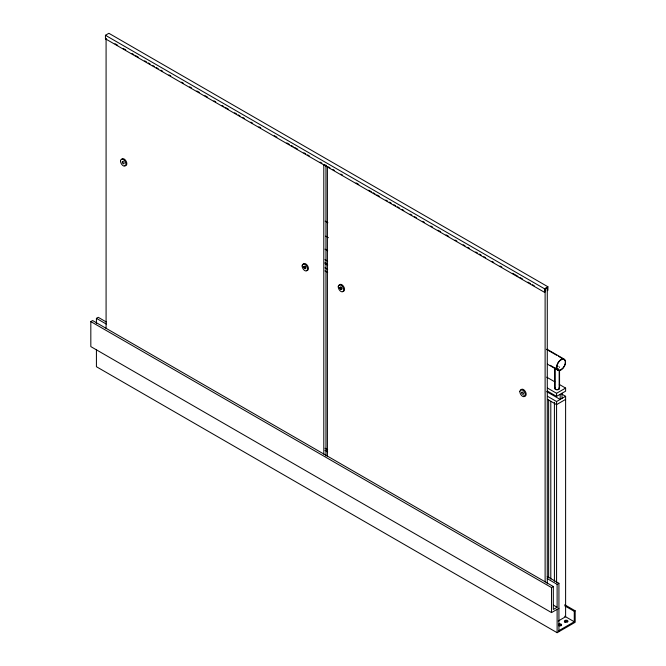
<?xml version="1.0" encoding="UTF-8"?>
<svg xmlns="http://www.w3.org/2000/svg" width="666" height="666" viewBox="0 0 666 666"><rect width="100%" height="100%" fill="white"/><g stroke="black" fill="none" stroke-linecap="round" stroke-linejoin="round"><path stroke-width="1" d="M105.453 35.281L108.883 33.3L547.91 286.771L547.91 290.318L547.369 290.634L547.369 287.712L545.029 289.069L545.029 291.983L544.48 292.299L105.453 38.828L105.453 35.281L544.48 288.753L547.91 286.771M105.453 38.828L105.994 38.511M558.924 608.308L551.523 612.587L90.826 346.603L90.826 321.586L92.632 320.546L553.329 586.53L553.329 609.457L557.117 607.267L557.117 584.34L547.219 578.621M96.42 323.343L96.42 318.356L98.227 317.316L106.327 321.994M547.569 388.087L556.576 393.29L565.609 388.078L565.609 391.167L556.576 396.378L547.569 391.175M547.569 396.32L556.576 401.523L565.609 396.312L565.609 616.758L558.216 621.02M565.609 399.4L556.576 404.612L547.569 399.409M90.826 321.586L551.523 587.57L553.329 586.53M557.117 584.34L558.924 583.299L558.924 631.659M564.685 605.802L574.267 611.33L575.174 610.814L575.174 622.277L557.117 632.7L96.42 366.716L96.42 349.467M558.924 630.619L574.267 621.753L574.267 611.33M558.333 368.764L557.117 368.781M557.65 368.681L557.117 368.631M555.91 368.431L555.019 367.923M114.985 43.706L117.691 45.263M123.085 48.377L125.782 49.942M132.084 53.571L133.883 54.612M135.681 55.653L138.378 57.209M144.68 60.847L146.478 61.888M148.277 62.92L150.075 63.961M152.772 65.518L154.57 66.558M156.368 67.599L158.175 68.64M160.872 70.196L162.671 71.237M168.964 74.867L170.771 75.907M181.56 82.143L183.358 83.183M189.66 86.813L191.458 87.854M196.853 90.976L199.559 92.532M204.953 95.646L207.65 97.203M213.953 100.841L215.751 101.881M222.044 105.519L223.843 106.552M225.649 107.592L228.346 109.149M234.64 112.787L236.438 113.828M238.245 114.868L240.043 115.901M242.74 117.466L244.539 118.498M250.841 122.136L252.639 123.177M258.932 126.815L260.731 127.847M274.226 135.639L276.923 137.196M286.821 142.915L289.519 144.472M291.325 145.513L293.123 146.553M294.921 147.586L297.619 149.142M303.912 152.78L305.719 153.821M307.517 154.862L309.315 155.902M320.113 162.129L321.911 163.17M324.608 164.727L326.407 165.767M328.205 166.808L330.003 167.849M332.709 169.405L334.507 170.446M340.801 174.076L342.599 175.116M356.094 182.909L358.799 184.465M368.689 190.176L371.395 191.741M373.193 192.774L374.991 193.814M376.79 194.855L379.487 196.412M385.789 200.05L387.587 201.09M389.385 202.123L391.183 203.163M393.881 204.72L395.679 205.761M397.477 206.801L399.284 207.842M401.981 209.399L403.779 210.439M410.073 214.069L411.879 215.11M414.577 216.666L416.375 217.707M422.669 221.345L424.467 222.386M430.769 226.024L432.567 227.056M437.962 230.178L440.667 231.735M446.062 234.848L448.759 236.405M455.061 240.043L456.859 241.084M463.153 244.722L464.96 245.754M467.657 247.319L469.455 248.351M475.749 251.989L477.547 253.03M479.353 254.071L481.152 255.103M483.849 256.668L485.647 257.7M491.949 261.338L493.747 262.379M500.041 266.017L501.839 267.049M512.637 273.285L518.031 276.407M519.838 277.439L522.535 279.004M527.93 282.118L530.627 283.674M532.434 284.715L534.232 285.756M325.175 221.154L327.88 222.71M546.861 349.142L563.985 359.024M546.686 349.483L556.601 355.203M558.399 356.243L563.811 359.365M550.266 365.343L558.374 370.03M325.707 236.139L328.405 237.695M547.385 364.127L558.2 370.371M325 249.167L327.697 250.732M546.678 377.156L554.795 381.834M559.298 384.44L565.609 388.078M562.004 394.23L565.609 396.312M324.983 259.582L327.689 261.147M324.983 262.67L327.689 264.227M324.991 263.644L327.689 265.21M546.669 391.633L560.189 399.442L560.189 394.297M324.983 267.815L327.689 269.372M324.983 270.904L327.689 272.461M324.975 448.226L327.68 449.783M547.227 576.54L558.924 583.299M96.42 318.356L106.319 324.076M324.975 450.308L327.672 451.864M564.718 604.778L575.174 610.814M553.521 605.194L557.117 607.267M564.685 616.225L574.267 621.753M559.465 366.949L559.548 367.382M561.996 393.256L561.996 398.401M559.548 370.388L559.548 388.395M559.165 370.429L559.165 388.395M557.117 609.357L557.117 632.7M556.576 393.29L556.576 396.378M556.576 401.523L556.576 582.442M555.078 368.448L555.078 388.395M554.695 368.381L554.695 388.395M554.412 402.314L554.412 581.193M551.523 587.57L551.523 612.587M550.799 401.273L550.799 579.112M548.634 400.025L548.634 577.863M547.285 287.762L547.285 583.824M545.113 289.011L545.113 581.959M544.48 288.753L544.48 292.299M327.406 166.433L327.406 456.26M325.957 165.176L325.957 456.043M323.793 164.352L323.793 454.179M106.085 38.661L106.085 328.48M121.786 159.216A3.829 2.214 60 0 1 126.282 161.472A3.829 2.214 60 0 1 124.833 165.559M520.837 390.359A3.829 2.214 60 0 1 523.926 389.868A3.829 2.214 60 0 1 526.148 394.505A3.829 2.214 60 0 1 523.451 395.804M339.227 285.506A3.829 2.214 60 0 1 343.498 286.297A3.829 2.214 60 0 1 343.198 291.317M303.122 264.66A3.829 2.214 60 0 1 307.659 265.876A3.829 2.214 60 0 1 306.443 270.404M559.09 388.087A2.04 1.182 0 0 1 557.65 389.535A2.04 1.182 0 0 1 555.144 388.703M559.224 387.695A2.423 1.399 0 0 1 557.117 389.793A2.423 1.399 0 0 1 555.019 387.695M557.65 366.233A1.998 1.382 -12.4 0 1 558.141 366.317M558.566 624.15A1.79 1.032 0 0 1 561.088 624.15A1.79 1.032 0 0 1 561.088 625.615A1.79 1.032 0 0 1 558.566 625.615M564.443 621.969A1.79 1.032 0 0 1 565.992 621.253A1.79 1.032 0 0 1 567.732 621.803M558.566 625.199A1.79 1.032 0 0 1 561.555 625.657M122.328 162.129A1.274 0.741 60 0 0 123.685 163.819A1.274 0.741 60 0 0 123.685 162.013A1.274 0.741 60 0 0 122.328 162.129M303.846 266.933A1.274 0.741 60 0 0 305.195 268.614A1.274 0.741 60 0 0 305.195 266.808A1.274 0.741 60 0 0 303.846 266.933M339.951 287.77A1.274 0.741 60 0 0 341.3 289.46A1.274 0.741 60 0 0 341.3 287.654A1.274 0.741 60 0 0 339.951 287.77M521.644 392.674A1.274 0.741 60 0 0 523.001 394.364A1.274 0.741 60 0 0 523.001 392.557A1.274 0.741 60 0 0 521.644 392.674M120.521 161.089A3.829 2.214 60 0 0 124.584 166.142A3.829 2.214 60 0 0 124.584 160.731A3.829 2.214 60 0 0 120.521 161.089M519.846 391.633A3.829 2.214 60 0 0 523.901 396.686A3.829 2.214 60 0 0 523.901 391.275A3.829 2.214 60 0 0 519.846 391.633M338.236 286.788A3.829 2.214 60 0 0 342.299 291.841A3.829 2.214 60 0 0 342.299 286.422A3.829 2.214 60 0 0 338.236 286.788M340.043 287.829A1.274 0.741 60 0 0 341.392 289.51A1.274 0.741 60 0 0 341.392 287.704A1.274 0.741 60 0 0 340.043 287.829M302.131 265.942A3.829 2.214 60 0 0 306.194 270.995A3.829 2.214 60 0 0 306.194 265.576A3.829 2.214 60 0 0 302.131 265.942M303.937 266.983A1.274 0.741 60 0 0 305.286 268.664A1.274 0.741 60 0 0 305.286 266.858A1.274 0.741 60 0 0 303.937 266.983M561.496 369.655A6.385 3.688 -60 0 0 564.785 359.565A6.385 3.688 -60 0 0 556.992 364.876A6.385 3.688 -60 0 0 561.496 369.655M561.471 369.355A6.002 3.463 -60 0 0 564.56 359.873A6.002 3.463 -60 0 0 557.242 364.868A6.002 3.463 -60 0 0 561.471 369.355M565.184 622.102A1.79 1.032 0 0 0 567.932 621.286A1.79 1.032 0 0 0 565.326 620.321A1.79 1.032 0 0 0 565.184 622.102"/></g></svg>
